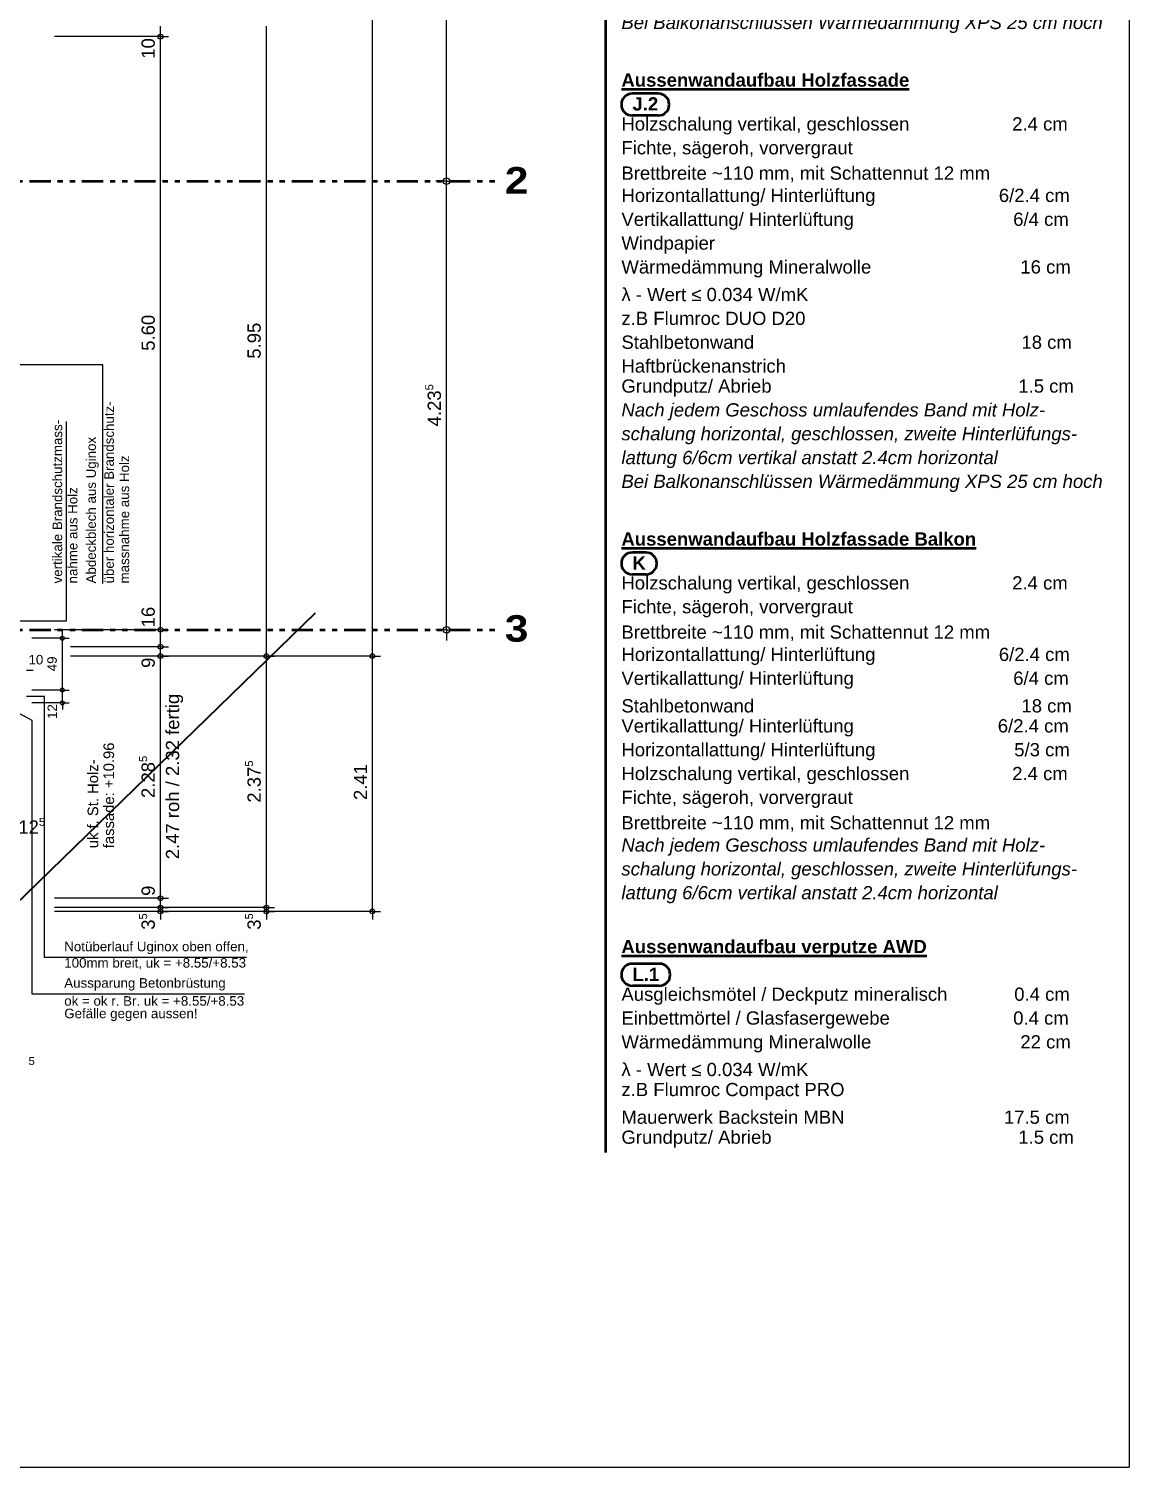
# Model space of a CAD drawing. Header units: centimetres. Extents: x 0.3 to 84.3, y 0.3 to 59.7.
# Drawn here: x 63.53 to 84.3, y 0.3 to 27.46 of the extents above; entities that cross this region are included whole.
import ezdxf

# ---------------------------------------------------------------- set-up
doc = ezdxf.new("R2010")
doc.units = ezdxf.units.CM
for name, pattern in [('AUSGEZOGEN', [0]), ('LINIE_23', [0.79, 0.4, -0.13, 0, -0.13, 0, -0.13]), ('RAND', [44.45, 12.7, -6.35, 12.7, -6.35, 0, -6.35])]:
    doc.linetypes.add(name, pattern=pattern)
for name, color, linetype, lineweight in [('Bauachsen grob', 7, 'RAND', 25), ('Baulinien_ Parzellenabstand', 7, 'RAND', 35), ('Detailmasse', 7, 'AUSGEZOGEN', 25), ('Plankopf', 7, 'AUSGEZOGEN', 25), ('Text Koten', 7, 'AUSGEZOGEN', 50), ('Text Werkplan Ausfuehrung', 7, 'AUSGEZOGEN', 50), ('Vorprojektmasse', 7, 'AUSGEZOGEN', 25), ('Werkplan- Ausfuehrungsmasse', 7, 'AUSGEZOGEN', 25)]:
    doc.layers.add(name, color=color, linetype=linetype, lineweight=lineweight)
doc.styles.add('ARIAL', font='ARIAL.TTF')
doc.styles.add('Arial Black', font='Arial Black')

msp = doc.modelspace()

# ---------------------------------------------------------------- linework, layer by layer
at = {"layer": 'Bauachsen grob', "color": 32, "linetype": 'LINIE_23', "lineweight": 50, "true_color": 0xc36e14}
for p, q in [((21.964, 24.584), (72.416, 24.584)), ((21.964, 16.114), (72.416, 16.114))]:
    msp.add_line(p, q, dxfattribs=at)
at = {"layer": 'Baulinien_ Parzellenabstand', "color": 240, "linetype": 'RAND', "lineweight": 35}
msp.add_line((68.935, 16.428), (63.03, 10.68), dxfattribs=at)
at = {"layer": 'Detailmasse', "color": 8, "linetype": 'AUSGEZOGEN', "lineweight": 25, "true_color": 0x737373}
for p, q in [((64.165, 15.954), (64.165, 16.079)), ((64.165, 15.954), (63.585, 15.954)), ((64.165, 15.954), (64.04, 15.954)), ((64.165, 15.954), (64.29, 15.954)), ((64.165, 14.974), (64.165, 15.954)), ((64.165, 14.974), (64.04, 14.974)), ((64.165, 14.974), (64.29, 14.974)), ((64.165, 14.734), (64.165, 14.974)), ((64.165, 14.734), (64.04, 14.734)), ((64.165, 14.734), (64.29, 14.734)), ((64.165, 14.734), (64.165, 14.609))]:
    msp.add_line(p, q, dxfattribs=at)
at = {"layer": 'Detailmasse', "color": 240, "linetype": 'AUSGEZOGEN', "lineweight": 25}
msp.add_line((63.488, 15.354), (63.613, 15.354), dxfattribs=at)
at = {"layer": 'Detailmasse', "color": 8, "linetype": 'AUSGEZOGEN', "lineweight": 25, "true_color": 0x737373}
for points in [[(64.165, 14.974), (64.092, 14.974), (64.092, 14.974), (63.585, 14.974)], [(64.165, 14.734), (64.092, 14.734), (64.092, 14.734), (63.585, 14.734)]]:
    msp.add_lwpolyline(points, dxfattribs=at)
for centre in [(64.165, 15.954), (64.165, 14.974), (64.165, 14.734)]:
    msp.add_circle(centre, 0.0375, dxfattribs=at)
at = {"layer": 'Plankopf', "color": 7, "linetype": 'AUSGEZOGEN', "lineweight": 25}
for p in [(84.3, 59.7), (0.3, 0.3)]:
    msp.add_line(p, (84.3, 0.3), dxfattribs=at)
at = {"layer": 'Text Werkplan Ausfuehrung', "color": 92, "linetype": 'AUSGEZOGEN', "lineweight": 50, "true_color": 0x00b300}
for p, q in [((74.416, 38.624), (74.416, 6.241)), ((75.41, 26.241), (74.924, 26.241)), ((75.41, 25.824), (74.924, 25.824)), ((75.177, 17.574), (74.924, 17.574)), ((75.177, 17.157), (74.924, 17.157)), ((75.429, 9.807), (74.924, 9.807)), ((75.429, 9.391), (74.924, 9.391))]:
    msp.add_line(p, q, dxfattribs=at)
at = {"layer": 'Text Werkplan Ausfuehrung', "color": 7, "linetype": 'AUSGEZOGEN', "lineweight": 25}
for p, q in [((64.927, 21.119), (63.338, 21.119)), ((64.927, 16.989), (64.927, 21.119)), ((64.239, 20.049), (64.239, 16.274)), ((64.239, 16.274), (63.104, 16.274))]:
    msp.add_line(p, q, dxfattribs=at)
at = {"layer": 'Text Werkplan Ausfuehrung', "color": 8, "linetype": 'AUSGEZOGEN', "lineweight": 25, "true_color": 0x737373}
for p, q in [((63.594, 14.401), (62.756, 14.854)), ((63.594, 9.235), (63.594, 14.401)), ((67.599, 9.235), (63.594, 9.235))]:
    msp.add_line(p, q, dxfattribs=at)
at = {"layer": 'Text Werkplan Ausfuehrung', "color": 240, "linetype": 'AUSGEZOGEN', "lineweight": 25}
for p, q in [((63.83, 14.854), (63.488, 14.854)), ((63.83, 9.923), (63.83, 14.854)), ((67.641, 9.923), (63.83, 9.923))]:
    msp.add_line(p, q, dxfattribs=at)
at = {"layer": 'Text Werkplan Ausfuehrung', "color": 92, "linetype": 'AUSGEZOGEN', "lineweight": 50, "true_color": 0x00b300}
for centre, start, end in [((74.924, 26.032), 90, 270), ((75.41, 26.032), 270, 90), ((74.924, 17.366), 90, 270), ((75.177, 17.366), 270, 90), ((74.924, 9.599), 90, 270), ((75.429, 9.599), 270, 90)]:
    msp.add_arc(centre, 0.208, start, end, dxfattribs=at)
at = {"layer": 'Vorprojektmasse', "color": 32, "linetype": 'AUSGEZOGEN', "lineweight": 25, "true_color": 0xc36e14}
for p, q in [((71.416, 24.584), (71.416, 56.174)), ((71.416, 24.584), (71.216, 24.584)), ((71.416, 24.584), (71.616, 24.584)), ((71.416, 16.114), (71.416, 24.584)), ((71.416, 16.114), (71.216, 16.114)), ((71.416, 16.114), (71.616, 16.114)), ((71.416, 16.114), (71.416, 15.914))]:
    msp.add_line(p, q, dxfattribs=at)
for centre in [(71.416, 24.584), (71.416, 16.114)]:
    msp.add_circle(centre, 0.06, dxfattribs=at)
at = {"layer": 'Werkplan- Ausfuehrungsmasse', "color": 7, "linetype": 'AUSGEZOGEN', "lineweight": 25}
for p, q in [((70.016, 15.618), (70.016, 47.66)), ((66.016, 27.314), (66.016, 27.514)), ((66.016, 27.314), (65.866, 27.314)), ((66.016, 27.314), (66.166, 27.314)), ((66.016, 16.114), (65.866, 16.114)), ((66.016, 16.114), (66.166, 16.114)), ((66.016, 15.794), (66.016, 16.114)), ((66.016, 15.794), (65.866, 15.794)), ((66.016, 15.794), (66.166, 15.794)), ((66.016, 15.618), (65.866, 15.618)), ((66.016, 15.618), (66.166, 15.618)), ((68.016, 15.618), (67.866, 15.618)), ((68.016, 15.618), (68.166, 15.618)), ((70.016, 15.618), (69.866, 15.618)), ((70.016, 15.618), (70.166, 15.618)), ((70.016, 10.796), (70.016, 15.618)), ((66.016, 11.044), (65.866, 11.044)), ((66.016, 10.868), (65.866, 10.868)), ((66.016, 11.044), (66.166, 11.044)), ((66.016, 10.868), (66.016, 11.044)), ((66.016, 10.868), (66.166, 10.868)), ((66.016, 10.796), (66.016, 10.868)), ((68.016, 10.868), (67.866, 10.868)), ((68.016, 10.868), (68.166, 10.868)), ((68.016, 10.796), (68.016, 10.868)), ((66.016, 10.796), (65.866, 10.796)), ((66.016, 10.796), (66.166, 10.796)), ((66.016, 10.796), (66.016, 10.646)), ((68.016, 10.796), (67.866, 10.796)), ((70.016, 10.796), (68.016, 10.796)), ((68.016, 10.796), (68.166, 10.796)), ((68.016, 10.796), (68.016, 10.646)), ((70.016, 10.796), (69.866, 10.796)), ((70.016, 10.796), (70.166, 10.796)), ((70.016, 10.796), (70.016, 10.646))]:
    msp.add_line(p, q, dxfattribs=at)
for points in [[(68.016, 15.618), (68.016, 15.703), (68.016, 15.703), (68.016, 16.861), (68.016, 16.861), (68.016, 27.514)], [(66.016, 27.314), (65.953, 27.314), (65.953, 27.314), (65.952, 27.314), (65.952, 27.314), (65.95, 27.314), (65.95, 27.314), (65.948, 27.314), (65.948, 27.314), (65.948, 27.314), (65.948, 27.314), (65.948, 27.314), (65.948, 27.314), (65.947, 27.314), (65.947, 27.314), (65.947, 27.314), (65.947, 27.314), (65.946, 27.314), (65.946, 27.314), (65.946, 27.314), (65.946, 27.314), (65.945, 27.314), (65.945, 27.314), (65.945, 27.314), (65.945, 27.314), (65.941, 27.314), (65.941, 27.314), (64.016, 27.314)], [(66.016, 16.114), (66.016, 16.866), (66.016, 16.866), (66.016, 27.314)], [(66.016, 16.114), (65.953, 16.114), (65.953, 16.114), (65.946, 16.114), (65.946, 16.114), (65.944, 16.114), (65.944, 16.114), (65.943, 16.114), (65.943, 16.114), (65.943, 16.114), (65.943, 16.114), (65.942, 16.114), (65.942, 16.114), (65.942, 16.114), (65.942, 16.114), (65.942, 16.114), (65.942, 16.114), (65.942, 16.114), (65.942, 16.114), (65.941, 16.114), (65.941, 16.114), (65.941, 16.114), (65.941, 16.114), (65.941, 16.114), (65.941, 16.114), (65.941, 16.114), (65.941, 16.114), (65.941, 16.114), (65.941, 16.114), (65.941, 16.114), (65.941, 16.114), (65.939, 16.114), (65.939, 16.114), (64.016, 16.114)], [(66.016, 15.794), (65.953, 15.794), (65.953, 15.794), (65.946, 15.794), (65.946, 15.794), (65.943, 15.794), (65.943, 15.794), (65.943, 15.794), (65.943, 15.794), (65.943, 15.794), (65.943, 15.794), (65.942, 15.794), (65.942, 15.794), (65.942, 15.794), (65.942, 15.794), (65.942, 15.794), (65.942, 15.794), (65.941, 15.794), (65.941, 15.794), (65.941, 15.794), (65.941, 15.794), (65.941, 15.794), (65.941, 15.794), (65.941, 15.794), (65.941, 15.794), (65.941, 15.794), (65.941, 15.794), (65.941, 15.794), (65.941, 15.794), (65.941, 15.794), (65.941, 15.794), (65.939, 15.794), (65.939, 15.794), (64.316, 15.794)], [(66.016, 15.618), (66.016, 15.703), (66.016, 15.703), (66.016, 15.794)], [(66.016, 15.618), (66.014, 15.618), (66.014, 15.618), (65.952, 15.618), (65.952, 15.618), (65.946, 15.618), (65.946, 15.618), (65.943, 15.618), (65.943, 15.618), (65.943, 15.618), (65.943, 15.618), (65.943, 15.618), (65.943, 15.618), (65.942, 15.618), (65.942, 15.618), (65.942, 15.618), (65.942, 15.618), (65.941, 15.618), (65.941, 15.618), (65.941, 15.618), (65.941, 15.618), (65.941, 15.618), (65.941, 15.618), (65.941, 15.618), (65.941, 15.618), (65.941, 15.618), (65.941, 15.618), (65.941, 15.618), (65.941, 15.618), (65.941, 15.618), (65.941, 15.618), (65.941, 15.618), (65.941, 15.618), (65.939, 15.618), (65.939, 15.618), (64.316, 15.618)], [(66.016, 11.044), (66.016, 13.932), (66.016, 13.932), (66.016, 15.618)], [(68.016, 15.618), (68.014, 15.618), (68.014, 15.618), (67.946, 15.618), (67.946, 15.618), (67.943, 15.618), (67.943, 15.618), (67.942, 15.618), (67.942, 15.618), (67.941, 15.618), (67.941, 15.618), (67.941, 15.618), (67.941, 15.618), (67.941, 15.618), (67.941, 15.618), (67.938, 15.618), (67.938, 15.618), (66.016, 15.618)], [(70.016, 15.618), (69.953, 15.618), (69.953, 15.618), (68.016, 15.618)], [(68.016, 10.868), (68.016, 13.932), (68.016, 13.932), (68.016, 15.618)], [(66.016, 11.044), (65.955, 11.044), (65.955, 11.044), (65.953, 11.044), (65.953, 11.044), (65.949, 11.044), (65.949, 11.044), (65.947, 11.044), (65.947, 11.044), (65.94, 11.044), (65.94, 11.044), (65.94, 11.044), (65.94, 11.044), (65.939, 11.044), (65.939, 11.044), (65.939, 11.044), (65.939, 11.044), (65.939, 11.044), (65.939, 11.044), (65.939, 11.044), (65.939, 11.044), (65.939, 11.044), (65.939, 11.044), (65.939, 11.044), (65.939, 11.044), (65.939, 11.044), (65.939, 11.044), (65.939, 11.044), (65.939, 11.044), (65.939, 11.044), (65.939, 11.044), (65.939, 11.044), (65.939, 11.044), (65.939, 11.044), (65.939, 11.044), (65.939, 11.044), (65.939, 11.044), (65.939, 11.044), (65.939, 11.044), (65.939, 11.044), (65.939, 11.044), (65.939, 11.044), (65.939, 11.044), (65.938, 11.044), (65.938, 11.044), (64.016, 11.044)], [(66.016, 10.868), (65.95, 10.868), (65.95, 10.868), (65.949, 10.868), (65.949, 10.868), (65.946, 10.868), (65.946, 10.868), (65.945, 10.868), (65.945, 10.868), (65.94, 10.868), (65.94, 10.868), (65.94, 10.868), (65.94, 10.868), (65.939, 10.868), (65.939, 10.868), (65.939, 10.868), (65.939, 10.868), (65.939, 10.868), (65.939, 10.868), (65.939, 10.868), (65.939, 10.868), (65.939, 10.868), (65.939, 10.868), (65.939, 10.868), (65.939, 10.868), (65.939, 10.868), (65.939, 10.868), (65.939, 10.868), (65.939, 10.868), (65.939, 10.868), (65.939, 10.868), (65.939, 10.868), (65.939, 10.868), (65.939, 10.868), (65.939, 10.868), (65.939, 10.868), (65.939, 10.868), (65.939, 10.868), (65.939, 10.868), (65.939, 10.868), (65.939, 10.868), (65.939, 10.868), (65.939, 10.868), (65.938, 10.868), (65.938, 10.868), (64.016, 10.868)], [(68.016, 10.868), (67.95, 10.868), (67.95, 10.868), (67.946, 10.868), (67.946, 10.868), (67.945, 10.868), (67.945, 10.868), (67.939, 10.868), (67.939, 10.868), (67.939, 10.868), (67.939, 10.868), (67.939, 10.868), (67.939, 10.868), (67.939, 10.868), (67.939, 10.868), (67.939, 10.868), (67.939, 10.868), (67.939, 10.868), (67.939, 10.868), (67.938, 10.868), (67.938, 10.868), (67.938, 10.868), (67.938, 10.868), (66.016, 10.868)], [(66.016, 10.796), (65.948, 10.796), (65.948, 10.796), (65.947, 10.796), (65.947, 10.796), (65.945, 10.796), (65.945, 10.796), (65.944, 10.796), (65.944, 10.796), (65.94, 10.796), (65.94, 10.796), (65.939, 10.796), (65.939, 10.796), (65.939, 10.796), (65.939, 10.796), (65.939, 10.796), (65.939, 10.796), (65.939, 10.796), (65.939, 10.796), (65.939, 10.796), (65.939, 10.796), (65.939, 10.796), (65.939, 10.796), (65.939, 10.796), (65.939, 10.796), (65.939, 10.796), (65.939, 10.796), (65.939, 10.796), (65.939, 10.796), (65.939, 10.796), (65.939, 10.796), (65.939, 10.796), (65.939, 10.796), (65.939, 10.796), (65.939, 10.796), (65.939, 10.796), (65.939, 10.796), (65.939, 10.796), (65.939, 10.796), (65.939, 10.796), (65.939, 10.796), (65.939, 10.796), (65.939, 10.796), (65.938, 10.796), (65.938, 10.796), (64.016, 10.796)], [(68.016, 10.796), (67.948, 10.796), (67.948, 10.796), (67.945, 10.796), (67.945, 10.796), (67.944, 10.796), (67.944, 10.796), (67.939, 10.796), (67.939, 10.796), (67.939, 10.796), (67.939, 10.796), (67.939, 10.796), (67.939, 10.796), (67.939, 10.796), (67.939, 10.796), (67.939, 10.796), (67.939, 10.796), (67.939, 10.796), (67.939, 10.796), (67.938, 10.796), (67.938, 10.796), (67.938, 10.796), (67.938, 10.796), (66.016, 10.796)]]:
    msp.add_lwpolyline(points, dxfattribs=at)
for centre in [(66.016, 27.314), (66.016, 16.114), (66.016, 15.794), (66.016, 15.618), (68.016, 15.618), (70.016, 15.618), (66.016, 11.044), (66.016, 10.868), (68.016, 10.868), (66.016, 10.796), (68.016, 10.796), (70.016, 10.796)]:
    msp.add_circle(centre, 0.045, dxfattribs=at)

# ---------------------------------------------------------------- texts
at = {"layer": 'Bauachsen grob', "color": 32, "linetype": 'AUSGEZOGEN', "lineweight": 100, "true_color": 0xc36e14, "char_height": 0.5, "width": 0.25, "attachment_point": 7, "style": 'Arial Black'}
for s, insert in [('2', (72.516, 24.351)), ('3', (72.516, 15.881))]:
    msp.add_mtext(s, dxfattribs=dict(at, insert=insert))
at = {"layer": 'Detailmasse', "color": 240, "linetype": 'AUSGEZOGEN', "lineweight": 35, "insert": (63.525, 15.457), "char_height": 0.18, "width": 0.09, "attachment_point": 7, "style": 'ARIAL'}
msp.add_mtext('10', dxfattribs=at)
at = {"layer": 'Detailmasse', "color": 8, "linetype": 'AUSGEZOGEN', "lineweight": 35, "true_color": 0x737373, "char_height": 0.18, "width": 0.09, "attachment_point": 7, "rotation": 90, "style": 'ARIAL'}
for s, insert in [('49', (64.062, 15.33)), ('12', (64.065, 14.43))]:
    msp.add_mtext(s, dxfattribs=dict(at, insert=insert))
at = {"layer": 'Text Koten', "color": 7, "linetype": 'AUSGEZOGEN', "lineweight": 35, "char_height": 0.2, "width": 0.1, "attachment_point": 7, "rotation": 90, "style": 'ARIAL'}
for s, insert in [('fassade:\\~+10.96', (65.143, 11.989)), ('uk\\~f.\\~St.\\~Holz-', (64.843, 11.989))]:
    msp.add_mtext(s, dxfattribs=dict(at, insert=insert))
at = {"layer": 'Text Werkplan Ausfuehrung', "color": 7, "linetype": 'AUSGEZOGEN', "lineweight": 50, "char_height": 0.25, "width": 0.125, "attachment_point": 7, "style": 'ARIAL'}
for s, insert in [('\\fArial|i1|b0|c0|p0;Bei\\~Balkonanschlüssen\\~Wärmedämmung\\~XPS\\~25\\~cm\\~hoch', (74.716, 27.382)), ('{\\L\\fArial|i0|b1|c0|p0;Aussenwandaufbau\\~Holzfassade}', (74.716, 26.366)), ('Holzschalung\\~vertikal,\\~geschlossen\\~\\~\\~\\~\\~\\~\\~\\~\\~\\~\\~\\~\\~\\~\\~\\~\\~\\~\\~\\~2.4\\~cm', (74.716, 25.466)), ('\\~\\~\\~Fichte,\\~sägeroh,\\~vorvergraut', (74.716, 25.016)), ('\\~\\~\\~Brettbreite\\~~110\\~mm,\\~mit\\~Schattennut\\~12\\~mm', (74.716, 24.566)), ('Horizontallattung/\\~Hinterlüftung\\~\\~\\~\\~\\~\\~\\~\\~\\~\\~\\~\\~\\~\\~\\~\\~\\~\\~\\~\\~\\~\\~\\~\\~6/2.4\\~cm', (74.716, 24.116)), ('Vertikallattung/\\~Hinterlüftung\\~\\~\\~\\~\\~\\~\\~\\~\\~\\~\\~\\~\\~\\~\\~\\~\\~\\~\\~\\~\\~\\~\\~\\~\\~\\~\\~\\~\\~\\~\\~6/4\\~cm', (74.716, 23.666)), ('Windpapier', (74.716, 23.216)), ('Wärmedämmung\\~Mineralwolle\\~\\~\\~\\~\\~\\~\\~\\~\\~\\~\\~\\~\\~\\~\\~\\~\\~\\~\\~\\~\\~\\~\\~\\~\\~\\~\\~\\~\\~16\\~cm', (74.716, 22.766)), ('\\~\\~\\~λ\\~-\\~Wert\\~≤\\~0.034\\~W/mK', (74.716, 22.316)), ('\\~\\~\\~z.B\\~Flumroc\\~DUO\\~D20', (74.716, 21.866)), ('Stahlbetonwand\\~\\~\\~\\~\\~\\~\\~\\~\\~\\~\\~\\~\\~\\~\\~\\~\\~\\~\\~\\~\\~\\~\\~\\~\\~\\~\\~\\~\\~\\~\\~\\~\\~\\~\\~\\~\\~\\~\\~\\~\\~\\~\\~\\~\\~\\~\\~\\~\\~\\~\\~\\~18\\~cm', (74.716, 21.416)), ('Haftbrückenanstrich\\~', (74.716, 20.966)), ('Grundputz/\\~Abrieb\\~\\~\\~\\~\\~\\~\\~\\~\\~\\~\\~\\~\\~\\~\\~\\~\\~\\~\\~\\~\\~\\~\\~\\~\\~\\~\\~\\~\\~\\~\\~\\~\\~\\~\\~\\~\\~\\~\\~\\~\\~\\~\\~\\~\\~\\~\\~\\~1.5\\~cm', (74.716, 20.516)), ('\\fArial|i1|b0|c0|p0;Nach\\~jedem\\~Geschoss\\~umlaufendes\\~Band\\~mit\\~Holz-', (74.716, 20.066)), ('\\fArial|i1|b0|c0|p0;schalung\\~horizontal,\\~geschlossen,\\~zweite\\~Hinterlüfungs-', (74.716, 19.616)), ('\\fArial|i1|b0|c0|p0;lattung\\~6/6cm\\~vertikal\\~anstatt\\~2.4cm\\~horizontal', (74.716, 19.166)), ('\\fArial|i1|b0|c0|p0;Bei\\~Balkonanschlüssen\\~Wärmedämmung\\~XPS\\~25\\~cm\\~hoch', (74.716, 18.716)), ('{\\L\\fArial|i0|b1|c0|p0;Aussenwandaufbau\\~Holzfassade\\~Balkon}', (74.716, 17.699)), ('Holzschalung\\~vertikal,\\~geschlossen\\~\\~\\~\\~\\~\\~\\~\\~\\~\\~\\~\\~\\~\\~\\~\\~\\~\\~\\~\\~2.4\\~cm', (74.716, 16.799)), ('\\~\\~\\~Fichte,\\~sägeroh,\\~vorvergraut', (74.716, 16.349)), ('\\~\\~\\~Brettbreite\\~~110\\~mm,\\~mit\\~Schattennut\\~12\\~mm', (74.716, 15.899)), ('Horizontallattung/\\~Hinterlüftung\\~\\~\\~\\~\\~\\~\\~\\~\\~\\~\\~\\~\\~\\~\\~\\~\\~\\~\\~\\~\\~\\~\\~\\~6/2.4\\~cm', (74.716, 15.449)), ('Vertikallattung/\\~Hinterlüftung\\~\\~\\~\\~\\~\\~\\~\\~\\~\\~\\~\\~\\~\\~\\~\\~\\~\\~\\~\\~\\~\\~\\~\\~\\~\\~\\~\\~\\~\\~\\~6/4\\~cm', (74.716, 14.999)), ('Stahlbetonwand\\~\\~\\~\\~\\~\\~\\~\\~\\~\\~\\~\\~\\~\\~\\~\\~\\~\\~\\~\\~\\~\\~\\~\\~\\~\\~\\~\\~\\~\\~\\~\\~\\~\\~\\~\\~\\~\\~\\~\\~\\~\\~\\~\\~\\~\\~\\~\\~\\~\\~\\~\\~18\\~cm', (74.716, 14.549)), ('Vertikallattung/\\~Hinterlüftung\\~\\~\\~\\~\\~\\~\\~\\~\\~\\~\\~\\~\\~\\~\\~\\~\\~\\~\\~\\~\\~\\~\\~\\~\\~\\~\\~\\~6/2.4\\~cm', (74.716, 14.099)), ('Horizontallattung/\\~Hinterlüftung\\~\\~\\~\\~\\~\\~\\~\\~\\~\\~\\~\\~\\~\\~\\~\\~\\~\\~\\~\\~\\~\\~\\~\\~\\~\\~\\~5/3\\~cm', (74.716, 13.649)), ('Holzschalung\\~vertikal,\\~geschlossen\\~\\~\\~\\~\\~\\~\\~\\~\\~\\~\\~\\~\\~\\~\\~\\~\\~\\~\\~\\~2.4\\~cm', (74.716, 13.199)), ('\\~\\~\\~Fichte,\\~sägeroh,\\~vorvergraut', (74.716, 12.749)), ('\\~\\~\\~Brettbreite\\~~110\\~mm,\\~mit\\~Schattennut\\~12\\~mm', (74.716, 12.299)), ('\\fArial|i1|b0|c0|p0;Nach\\~jedem\\~Geschoss\\~umlaufendes\\~Band\\~mit\\~Holz-', (74.716, 11.849)), ('\\fArial|i1|b0|c0|p0;schalung\\~horizontal,\\~geschlossen,\\~zweite\\~Hinterlüfungs-', (74.716, 11.399)), ('\\fArial|i1|b0|c0|p0;lattung\\~6/6cm\\~vertikal\\~anstatt\\~2.4cm\\~horizontal', (74.716, 10.949)), ('{\\L\\fArial|i0|b1|c0|p0;Aussenwandaufbau\\~verputze\\~AWD}', (74.716, 9.932)), ('Ausgleichsmötel\\~/\\~Deckputz\\~mineralisch\\~\\~\\~\\~\\~\\~\\~\\~\\~\\~\\~\\~\\~0.4\\~cm', (74.716, 9.032)), ('Einbettmörtel\\~/\\~Glasfasergewebe\\~\\~\\~\\~\\~\\~\\~\\~\\~\\~\\~\\~\\~\\~\\~\\~\\~\\~\\~\\~\\~\\~\\~\\~0.4\\~cm', (74.716, 8.582)), ('Wärmedämmung\\~Mineralwolle\\~\\~\\~\\~\\~\\~\\~\\~\\~\\~\\~\\~\\~\\~\\~\\~\\~\\~\\~\\~\\~\\~\\~\\~\\~\\~\\~\\~\\~22\\~cm', (74.716, 8.132)), ('\\~\\~\\~λ\\~-\\~Wert\\~≤\\~0.034\\~W/mK', (74.716, 7.682)), ('\\~\\~\\~z.B\\~Flumroc\\~Compact\\~PRO', (74.716, 7.232)), ('Mauerwerk\\~Backstein\\~MBN\\~\\~\\~\\~\\~\\~\\~\\~\\~\\~\\~\\~\\~\\~\\~\\~\\~\\~\\~\\~\\~\\~\\~\\~\\~\\~\\~\\~\\~\\~\\~17.5\\~cm', (74.716, 6.782)), ('Grundputz/\\~Abrieb\\~\\~\\~\\~\\~\\~\\~\\~\\~\\~\\~\\~\\~\\~\\~\\~\\~\\~\\~\\~\\~\\~\\~\\~\\~\\~\\~\\~\\~\\~\\~\\~\\~\\~\\~\\~\\~\\~\\~\\~\\~\\~\\~\\~\\~\\~\\~\\~1.5\\~cm', (74.716, 6.332))]:
    msp.add_mtext(s, dxfattribs=dict(at, insert=insert))
at = {"layer": 'Text Werkplan Ausfuehrung', "color": 92, "linetype": 'AUSGEZOGEN', "lineweight": 50, "true_color": 0x00b300, "char_height": 0.25, "width": 0.125, "attachment_point": 7, "style": 'ARIAL'}
for s, insert in [('\\fArial|i0|b1|c0|p0;J.2', (74.924, 25.916)), ('\\fArial|i0|b1|c0|p0;K', (74.924, 17.249)), ('\\fArial|i0|b1|c0|p0;L.1', (74.924, 9.482))]:
    msp.add_mtext(s, dxfattribs=dict(at, insert=insert))
at = {"layer": 'Text Werkplan Ausfuehrung', "color": 7, "linetype": 'AUSGEZOGEN', "lineweight": 35, "char_height": 0.18, "width": 0.09, "attachment_point": 7, "rotation": 90, "style": 'ARIAL'}
for s, insert in [('über\\~horizontaler\\~Brandschutz-', (65.139, 16.989)), ('vertikale\\~Brandschutzmass-', (64.163, 16.989)), ('Abdeckblech\\~aus\\~Uginox', (64.851, 16.989)), ('massnahme\\~aus\\~Holz', (65.427, 16.989)), ('nahme\\~aus\\~Holz', (64.451, 16.989))]:
    msp.add_mtext(s, dxfattribs=dict(at, insert=insert))
at = {"layer": 'Text Werkplan Ausfuehrung', "color": 240, "linetype": 'AUSGEZOGEN', "lineweight": 35, "char_height": 0.18, "width": 0.09, "attachment_point": 7, "style": 'ARIAL'}
for s, insert in [('Notüberlauf\\~Uginox\\~oben\\~offen,\\~', (64.2, 9.989)), ('100mm\\~breit,\\~uk\\~=\\~+8.55/+8.53', (64.2, 9.701))]:
    msp.add_mtext(s, dxfattribs=dict(at, insert=insert))
at = {"layer": 'Text Werkplan Ausfuehrung', "color": 8, "linetype": 'AUSGEZOGEN', "lineweight": 35, "true_color": 0x737373, "char_height": 0.18, "width": 0.09, "attachment_point": 7, "style": 'ARIAL'}
for s, insert in [('Aussparung\\~Betonbrüstung', (64.2, 9.301)), ('ok\\~=\\~ok\\~r.\\~Br.\\~uk\\~=\\~+8.55/+8.53', (64.2, 9.013)), ('Gefälle\\~gegen\\~aussen!', (64.2, 8.725))]:
    msp.add_mtext(s, dxfattribs=dict(at, insert=insert))
at = {"layer": 'Vorprojektmasse', "color": 32, "linetype": 'AUSGEZOGEN', "lineweight": 50, "true_color": 0xc36e14, "attachment_point": 7, "rotation": 90, "style": 'ARIAL'}
for s, insert, char_height, width in [('5', (71.166, 20.635), 0.15, 0.075), ('4.23', (71.312, 19.955), 0.25, 0.125)]:
    msp.add_mtext(s, dxfattribs=dict(at, insert=insert, char_height=char_height, width=width))
at = {"layer": 'Werkplan- Ausfuehrungsmasse', "color": 7, "linetype": 'AUSGEZOGEN', "lineweight": 50, "attachment_point": 7, "rotation": 90, "style": 'ARIAL'}
for s, insert, char_height, width in [('10', (65.912, 26.897), 0.25, 0.125), ('5.60', (65.912, 21.382), 0.25, 0.125), ('5.95', (67.912, 21.233), 0.25, 0.125), ('16', (65.912, 16.159), 0.25, 0.125), ('9', (65.912, 15.394), 0.25, 0.125), ('2.47\\~roh\\~/\\~2.32\\~fertig', (66.444, 11.78), 0.25, 0.125), ('5', (65.766, 13.617), 0.15, 0.075), ('2.28', (65.912, 12.937), 0.25, 0.125), ('5', (67.766, 13.529), 0.15, 0.075), ('2.37', (67.912, 12.849), 0.25, 0.125), ('2.41', (69.916, 12.899), 0.25, 0.125), ('9', (65.912, 11.089), 0.25, 0.125), ('5', (65.766, 10.643), 0.15, 0.075), ('3', (65.912, 10.449), 0.25, 0.125), ('5', (67.766, 10.643), 0.15, 0.075), ('3', (67.912, 10.449), 0.25, 0.125)]:
    msp.add_mtext(s, dxfattribs=dict(at, insert=insert, char_height=char_height, width=width))
at = {"layer": 'Werkplan- Ausfuehrungsmasse', "color": 7, "linetype": 'AUSGEZOGEN', "lineweight": 50, "attachment_point": 7, "style": 'ARIAL'}
for s, insert, char_height, width in [('12', (63.333, 12.264), 0.25, 0.125), ('5', (63.721, 12.41), 0.15, 0.075), ('5', (63.527, 7.894), 0.15, 0.075)]:
    msp.add_mtext(s, dxfattribs=dict(at, insert=insert, char_height=char_height, width=width))

doc.saveas('drawing.dxf')
